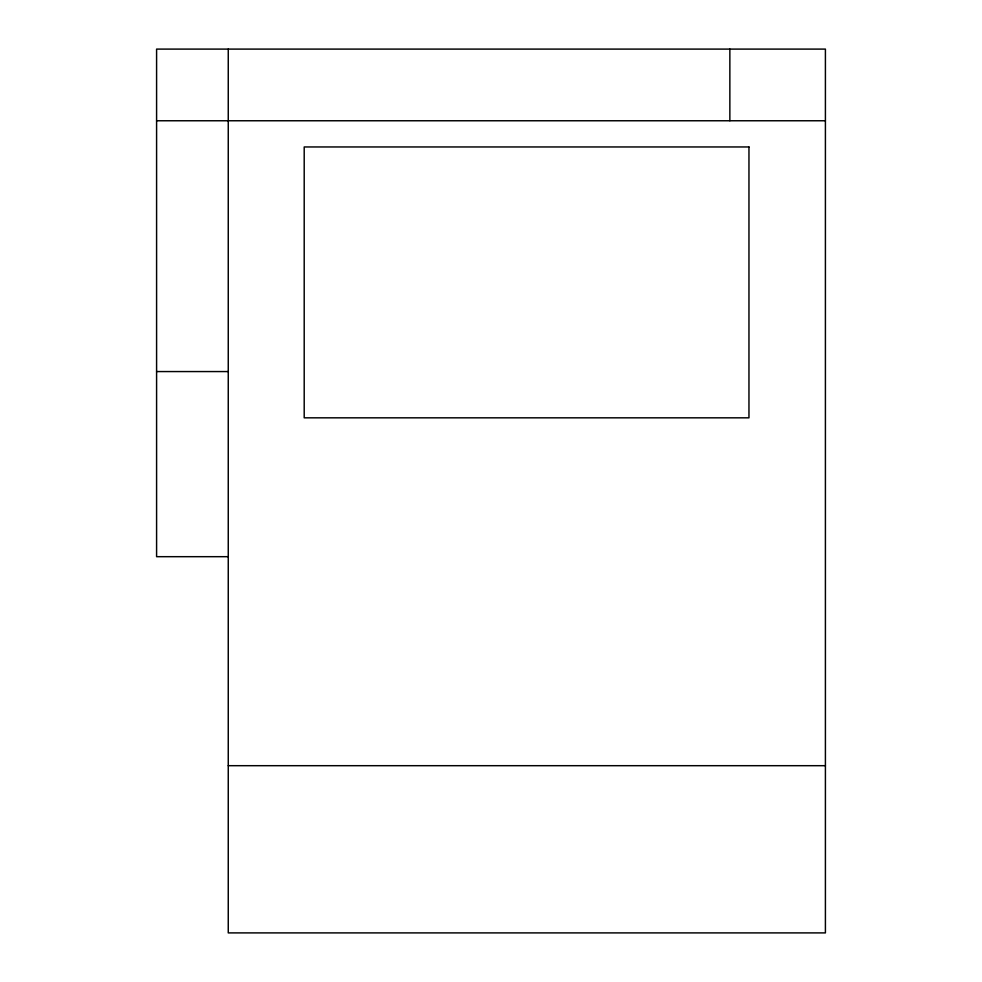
<?xml version="1.0" encoding="UTF-8"?>
<svg xmlns="http://www.w3.org/2000/svg" width="982" height="982" viewBox="0 0 982 982"><rect width="100%" height="100%" fill="white"/><g stroke="black" fill="none" stroke-linecap="round" stroke-linejoin="round"><path stroke-width="1.47" d="M156.592 120.761L825.408 120.761M156.592 371.564L228.254 371.564M228.254 556.684L156.592 556.684L156.592 49.1L825.408 49.1L825.408 932.9L228.254 932.9L228.254 49.1M228.254 765.69L825.408 765.69M729.859 49.1L729.859 120.761M748.959 146.956L304.199 146.956L304.199 417.829L748.959 417.829L748.959 146.956"/></g></svg>
